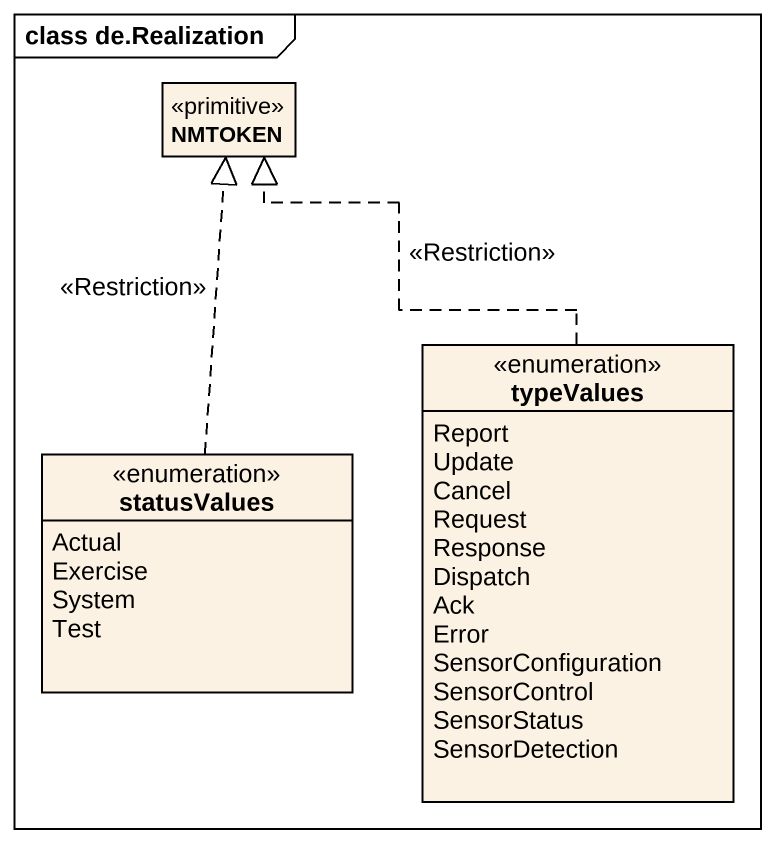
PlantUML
@startuml
mainframe class de.Realization
hide circle
hide empty members
class NMTOKEN <<primitive>>
enum typeValues {
  Report
  Update
  Cancel
  Request
  Response
  Dispatch
  Ack
  Error
  SensorConfiguration
  SensorControl
  SensorStatus
  SensorDetection
}
enum statusValues {
  Actual
  Exercise
  System
  Test
}
typeValues .up.|> NMTOKEN : <<Restriction>>
statusValues .up.|> NMTOKEN : <<Restriction>>
@enduml
